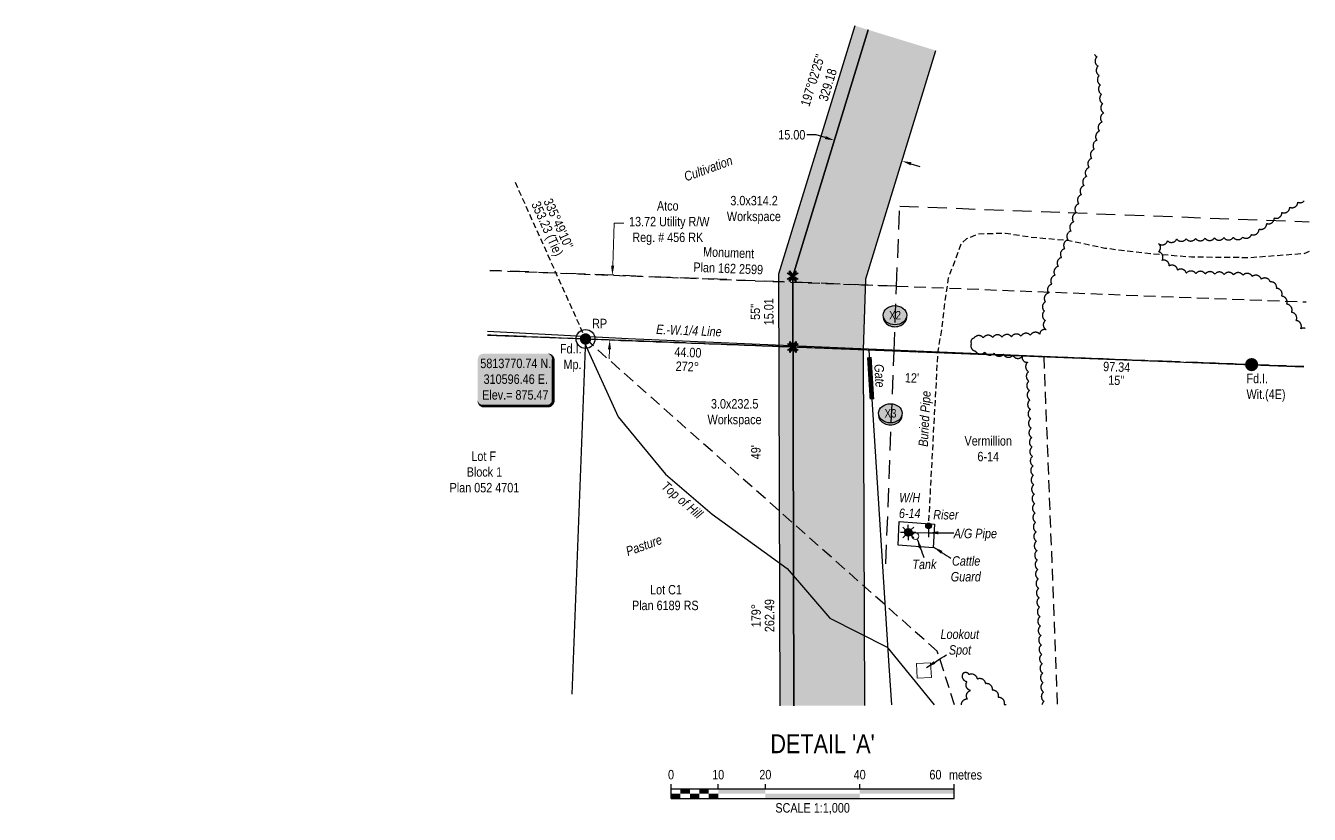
# Model space of a CAD drawing. Extents: x 309252 to 321570, y 5809412 to 5814891.
# Drawn here: x 311153 to 312514, y 5813871 to 5814707 of the extents above; entities that cross this region are included whole.
import ezdxf
from ezdxf.enums import TextEntityAlignment as Align

# ---------------------------------------------------------------- set-up
doc = ezdxf.new("R2010")
doc.units = 0
doc.header["$LTSCALE"] = 5
doc.header["$PDSIZE"] = 0.5
for name, pattern in [('0', [1, 1, 0]), ('foc-ACCESSROAD', [3.75, 2.5, -1.25]), ('foc-FLOWLINE', [3.75, 2.5, -1.25]), ('foc-MONUMENT-BDYS', [6, 4, -2]), ('foc-QUARTERLINE', [33, 25, -3, 2, -3]), ('foc-TIELINE', [1.875, 1.25, -0.625]), ('UG_PIPE', [1.875, 1.25, -0.625])]:
    doc.linetypes.add(name, pattern=pattern)
doc.layers.get('Defpoints').update_dxf_attribs({"color": 9})
for name, color, linetype in [('35', 37, 'Continuous'), ('AS-FENCE', 48, 'foc-FENCE'), ('AS-PIPE-AG', 44, 'Continuous'), ('AS-PIPE-UG', 44, 'UG_PIPE'), ('AS-PIPE-UG-T', 44, 'Continuous'), ('AS-SYMBOL', 7, 'Continuous'), ('DETAIL-T', 7, 'Continuous'), ('F-EZE', 190, 'foc-FLOWLINE'), ('F-WS', 190, 'foc-ACCESSROAD'), ('F-WS-S', 190, 'Continuous'), ('L-BD1', 253, 'Continuous'), ('L-MON', 1, 'Continuous'), ('L-MON-PLAN', 7, 'foc-MONUMENT-BDYS'), ('L-QSEC', 8, 'foc-QUARTERLINE'), ('L-SECLBL', 7, 'Continuous'), ('L-TIE', 7, 'foc-TIELINE'), ('L-TITLEDB', 4, 'Continuous'), ('L-TITLEDB-T', 4, 'Continuous'), ('P-CROSSINGS', 250, 'Continuous'), ('P-PROPOSED', 10, 'Continuous'), ('P-PROPOSED-H', 21, 'Continuous'), ('P-TEMP-H', 41, 'Continuous'), ('P-TEMP_WORKSPACE', 46, 'Continuous'), ('P-TXT', 4, 'Continuous'), ('T-BUSH', 110, '0'), ('T-SLOPE', 48, 'Continuous')]:
    doc.layers.add(name, color=color, linetype=linetype)
for name, color, linetype, lineweight in [('AS-GENERAL', 48, 'Continuous', 18), ('F-EZE-T', 190, 'Continuous', 9), ('P-TEMP-T', 46, 'Continuous', 18), ('T-TEXT', 48, 'Continuous', 18)]:
    doc.layers.add(name, color=color, linetype=linetype, lineweight=lineweight)
doc.styles.add('80', font='ARIALN.TTF', dxfattribs={"height": 10})
doc.styles.add('80CG', font='ARIALN.TTF', dxfattribs={"height": 10})
doc.styles.add('80L', font='ARIALN.TTF', dxfattribs={"height": 10})
doc.styles.add('80LS', font='ARIALNI.TTF', dxfattribs={"height": 10})
doc.styles.add('Crossing', font='ARIALN.TTF', dxfattribs={"height": 10})
doc.styles.add('foc-LtypeFont', font='ARIALN.TTF', dxfattribs={"height": 7.35})
doc.linetypes.add('foc-FENCE', pattern='A,10,-1,["X",foc-LtypeFont,S=0.2,R=0,X=-0.625,Y=-0.75],-1.24', length=12.24)
doc.dimstyles.new('Compass 5 000', dxfattribs={"dimscale": 5, "dimtxt": 9, "dimasz": 2, "dimexe": 0.2, "dimexo": 0.0625, "dimgap": 0.5, "dimtad": 0, "dimtih": 1, "dimtoh": 1, "dimzin": 0, "dimdsep": 46, "dimtxsty": '80CG', "dimcen": 0.1, "dimse1": 1, "dimse2": 1, "dimclrd": 256, "dimclrt": 256, "dimaunit": 1, "dimadec": 4, "dimazin": 0, "dimtfac": 0.06, "dimtofl": 0, "dimtmove": 0, "dimatfit": 1, "dimfxl": 0.2, "dimtolj": 1, "dimtzin": 0, "dimlwd": -1, "dimarcsym": 0})

# ---------------------------------------------------------------- blocks, each defined once
blk = doc.blocks.new('RISER')
h = blk.add_hatch(color=255)
h.dxf.hatch_style = 1
edge = h.paths.add_edge_path()
edge.add_arc((0, 0), 0.7, 0, 360)
blk.add_hatch(color=48).paths.add_polyline_path([(0.58, -0.15), (-0.58, -0.15, 0.774597)])
at = {"color": 48}
blk.add_line((-0.58, -0.15), (0.58, -0.15), dxfattribs=at)
blk.add_circle((0, 0), 0.6, dxfattribs=at)
blk = doc.blocks.new('GAS')
h = blk.add_hatch(color=255)
h.dxf.hatch_style = 1
edge = h.paths.add_edge_path()
edge.add_arc((0, 0), 0.9, 0, 360)
for p, q in [((-0.81, 0), (-1.62, 0)), ((-0.57, 0.57), (-1.14, 1.14)), ((0, 0.81), (0, 1.62)), ((0.57, 0.57), (1.14, 1.14)), ((1.62, 0), (0.81, 0)), ((-0.57, -0.57), (-1.14, -1.14)), ((0, -0.81), (0, -1.62)), ((1.14, -1.14), (0.57, -0.57))]:
    blk.add_line(p, q)
blk.add_circle((0, 0), 0.8)
blk = doc.blocks.new('fdia')
at = {"color": 255, "const_width": 1}
blk.add_lwpolyline([(-0.5, 0, 1), (0.5, 0, 1)], format="xyb", close=True, dxfattribs=at)
blk = doc.blocks.new('Fdiaa')
blk.add_blockref('fdia', (0, 0))
blk = doc.blocks.new('fdib')
at = {"color": 1, "const_width": 1.6}
blk.add_lwpolyline([(-0.4, 0, 1), (0.4, 0, 1)], format="xyb", close=True, dxfattribs=at)
at = {"color": 1}
blk.add_circle((0, 0), 0.8, dxfattribs=at)
blk = doc.blocks.new('Fdibb')
blk.add_blockref('fdib', (0, 0))
blk = doc.blocks.new('fdicc')
for name in ['Fdibb', 'Fdiaa']:
    blk.add_blockref(name, (0, 0))
blk = doc.blocks.new('FDI')
blk.add_blockref('fdicc', (0, 0))
blk = doc.blocks.new('TEMP')
h = blk.add_hatch(color=255)
h.dxf.hatch_style = 1
h.paths.add_polyline_path([(0, 0.25), (-0.67, 1.15), (-0.67, 0.67), (-1.15, 0.67), (-0.25, 0), (-1.15, -0.67), (-0.67, -0.67), (-0.67, -1.15), (0, -0.25), (0.67, -1.15), (0.67, -0.67), (1.15, -0.67), (0.25, 0), (1.15, 0.67), (0.67, 0.67), (0.67, 1.15)])
h.paths.add_polyline_path([(0.57, 0.85), (0.57, 0.57), (0.85, 0.57), (0.08, 0), (0.85, -0.57), (0.57, -0.57), (0.57, -0.85), (0, -0.08), (-0.57, -0.85), (-0.57, -0.57), (-0.85, -0.57), (-0.08, 0), (-0.85, 0.57), (-0.57, 0.57), (-0.57, 0.85), (0, 0.08)], flags=16)
h = blk.add_hatch(color=1)
h.dxf.hatch_style = 1
h.paths.add_polyline_path([(0, 0.08), (-0.57, 0.85), (-0.57, 0.57), (-0.85, 0.57), (-0.08, 0), (-0.85, -0.57), (-0.57, -0.57), (-0.57, -0.85), (0, -0.08), (0.57, -0.85), (0.57, -0.57), (0.85, -0.57), (0.08, 0), (0.85, 0.57), (0.57, 0.57), (0.57, 0.85)])
at = {"color": 1}
for p, q in [((-0.08, 0), (0.08, 0)), ((0, 0.08), (0, -0.08))]:
    blk.add_line(p, q, dxfattribs=at)
at = {"color": 255, "flags": 128}
blk.add_lwpolyline([(-0.25, 0), (-1.15, 0.67), (-0.67, 0.67), (-0.67, 1.15), (0, 0.25), (0.67, 1.15), (0.67, 0.67), (1.15, 0.67), (0.25, 0), (1.15, -0.67), (0.67, -0.67), (0.67, -1.15), (0, -0.25), (-0.67, -1.15), (-0.67, -0.67), (-1.15, -0.67)], close=True, dxfattribs=at)
at = {"color": 1, "flags": 128}
blk.add_lwpolyline([(-0.08, 0), (-0.85, 0.57), (-0.57, 0.57), (-0.57, 0.85), (0, 0.08), (0.57, 0.85), (0.57, 0.57), (0.85, 0.57), (0.08, 0), (0.85, -0.57), (0.57, -0.57), (0.57, -0.85), (0, -0.08), (-0.57, -0.85), (-0.57, -0.57), (-0.85, -0.57)], close=True, dxfattribs=at)
blk = doc.blocks.new('WITFA')
blk.add_hatch(color=255).paths.add_polyline_path([(1.4, 0, 1), (-1.4, 0, 1)])
blk = doc.blocks.new('WITFAA')
blk.add_blockref('WITFA', (0, 0))
blk = doc.blocks.new('WITFB')
at = {"color": 1, "const_width": 1.44}
blk.add_lwpolyline([(-0.36, 0, 1), (0.36, 0, 1)], format="xyb", close=True, dxfattribs=at)
at = {"color": 1}
blk.add_circle((0, 0), 1.2, dxfattribs=at)
blk = doc.blocks.new('WITFBB')
blk.add_blockref('WITFB', (0, 0))
blk = doc.blocks.new('WITFCC')
for name in ['WITFAA', 'WITFBB']:
    blk.add_blockref(name, (0, 0))
blk = doc.blocks.new('WITF')
blk.add_blockref('WITFCC', (0, 0))
blk = doc.blocks.new('*U325')
at = {"color": 0}
for p, q in [((-150, 0), (-150, 15)), ((-100, 10), (-100, 15)), ((-50, 10), (-50, 15)), ((50, 10), (50, 15)), ((150.2, 0), (150.2, 15)), ((-150, 10), (150.2, 10)), ((-150, 0), (150.2, 0))]:
    blk.add_line(p, q, dxfattribs=at)
for points in [[(-150, 5), (-140, 5), (-150, 0), (-140, 0)], [(-140, 10), (-130, 10), (-140, 5), (-130, 5)], [(-130, 5), (-120, 5), (-130, 0), (-120, 0)], [(-120, 10), (-110, 10), (-120, 5), (-110, 5)], [(-110, 5), (-100, 5), (-110, 0), (-100, 0)], [(-100, 10), (-50, 10), (-100, 5), (-50, 5)], [(-50, 5), (50, 5), (-50, 0), (50, 0)], [(50, 10), (150.2, 10), (50, 5), (150.2, 5)]]:
    blk.add_solid(points, dxfattribs=at)
at = {"color": 0, "style": '80'}
blk.add_text('metres', height=10, dxfattribs=at).set_placement((162.2, 20), align=Align.CENTER)
at = {"color": 0, "char_height": 10, "style": '80'}
for s, insert, attachment_point in [('0', (-150, 30.2), 2), ('10', (-100, 30.2), 2), ('20', (-50, 30.2), 2), ('40', (50, 30.2), 2), ('60', (136.7, 30.2), 3), ('SCALE 1:1,000', (0.1, -5), 2)]:
    blk.add_mtext(s, dxfattribs=dict(at, insert=insert, attachment_point=attachment_point))
blk = doc.blocks.new('*D488')
at = {"layer": 'Defpoints', "color": 0, "transparency": 16777216}
for p in [(312010.3, 5814585.2), (312000.3, 5814552.4), (312071.9, 5814530.5)]:
    blk.add_point(p, dxfattribs=at)
at = {"layer": 'P-TXT', "transparency": 16777216}
for p, q in [((311991.2, 5814591), (311981.2, 5814591)), ((312000.8, 5814588.1), (311991.2, 5814591)), ((312091.5, 5814560.3), (312101.1, 5814557.4))]:
    blk.add_line(p, q, dxfattribs=at)
for points in [[(312001.3, 5814589.7), (312000.3, 5814586.5), (312010.3, 5814585.2)], [(312092, 5814561.9), (312091.1, 5814558.7), (312082, 5814563.2)]]:
    blk.add_solid(points, dxfattribs=at)
at = {"layer": 'P-TXT', "transparency": 16777216, "insert": (311965.3, 5814591), "char_height": 10, "attachment_point": 5, "style": '80CG'}
blk.add_mtext('\\A1;15.00', dxfattribs=at)
blk = doc.blocks.new('*D522')
at = {"layer": 'Defpoints', "color": 0, "transparency": 16777216}
for p in [(310864.6, 5814477.3), (310862, 5814408.6), (311772.3, 5814373.6)]:
    blk.add_point(p, dxfattribs=at)
at = {"layer": 'F-EZE-T', "transparency": 16777216}
for p, q in [((311775.4, 5814452.2), (311777.1, 5814497.5)), ((311777.1, 5814497.5), (311787.1, 5814497.5)), ((311771.9, 5814363.6), (311771.6, 5814353.6))]:
    blk.add_line(p, q, dxfattribs=at)
for points in [[(311773.7, 5814452.3), (311777, 5814452.2), (311775, 5814442.2)], [(311770.3, 5814363.6), (311773.6, 5814363.5), (311772.3, 5814373.6)]]:
    blk.add_solid(points, dxfattribs=at)
at = {"layer": 'F-EZE-T', "transparency": 16777216, "insert": (311833.8, 5814497.5), "char_height": 10, "attachment_point": 5, "style": '80CG'}
blk.add_mtext('\\A1;Atco\\P 13.72 Utility R/W\\PReg. # 456 RK', dxfattribs=at)
blk = doc.blocks.new('*U557')
h = blk.add_hatch(color=254)
edge = h.paths.add_edge_path()
edge.add_line((-34, -28.5), (34, -28.5))
edge.add_arc((34, -22.5), 6, 270, 360)
edge.add_line((40, -22.5), (40, 21))
edge.add_arc((34, 21), 6, 0, 90)
edge.add_line((34, 27), (-34, 27))
edge.add_arc((-34, 21), 6, 90, 180)
edge.add_line((-40, 21), (-40, -22.5))
edge.add_arc((-34, -22.5), 6, 180, 270)
at = {"color": 1, "flags": 128}
blk.add_lwpolyline([(-34, -28.5, 3, 3, 0), (34, -28.5, 3, 3, 0.414214), (40, -22.5, 3, 3, 0), (40, 21, 3, 0, 0.414214), (34, 27, 0, 0, 0), (-34, 27, 0, 0, 0.414214), (-40, 21, 0, 0, 0), (-40, -22.5, 0, 3, 0.414214)], format="xyseb", close=True, dxfattribs=at)
blk.add_lwpolyline([(-17.7, 0, 0, 10, 0), (0, 0, 5, 5, 0)], format="xyseb", dxfattribs=at)
at = {"color": 1, "style": '80'}
blk.add_attdef('ENTER_TEXT_001', (-36, -5), '', height=10, dxfattribs=at)
blk = doc.blocks.new('*U558')
at = {"layer": '35', "color": 3}
blk.add_circle((0, 0), 10, dxfattribs=at)
at = {"layer": '35', "color": 3, "style": '80'}
blk.add_attdef('RP_001', (7, 11.4), '', height=10, dxfattribs=at)
blk = doc.blocks.new('xing2')
h = blk.add_hatch(color=50)
h.dxf.hatch_style = 1
edge = h.paths.add_edge_path()
edge.add_ellipse((0, 0), major_axis=(-12.5, 0), ratio=0.816297, start_angle=0, end_angle=360)
h = blk.add_hatch(color=250)
h.dxf.hatch_style = 1
edge = h.paths.add_edge_path()
edge.add_ellipse((0, -2), major_axis=(-12.5, 0), ratio=0.816297, start_angle=0, end_angle=180)
edge.add_line((12.5, -2), (12.5, 0))
edge.add_ellipse((0, 0), major_axis=(-12.5, 0), ratio=0.816297, start_angle=0, end_angle=180, ccw=False)
edge.add_line((-12.5, 0), (-12.5, -2))
at = {"color": 250}
blk.add_ellipse((0, 0), major_axis=(-12.5, 0), ratio=0.816297, dxfattribs=at)
blk.add_ellipse((0, -2), major_axis=(-12.5, 0), ratio=0.816297, start_param=0, end_param=3.141593, dxfattribs=at)
at = {"color": 250, "style": 'Crossing'}
blk.add_attdef('CROSSING', text='', height=9, dxfattribs=at).set_placement((0.1, 0), align=Align.MIDDLE_CENTER)
at = {"color": 250, "style": 'Crossing', "flags": 1}
for tag, p in [('OWNER', (0.1, -12.5)), ('DESCRIPTION', (0.1, -25.8)), ('LOCATION', (0.1, -39.3)), ('DWG_REF', (0.1, -52.8))]:
    blk.add_attdef(tag, text='', height=9, dxfattribs=at).set_placement(p, align=Align.MIDDLE_CENTER)

msp = doc.modelspace()

# ---------------------------------------------------------------- hatches: boundary and pattern name
at = {"layer": 'P-PROPOSED-H'}
h = msp.add_hatch(color=256, dxfattribs=at)
h.dxf.hatch_style = 1
h.paths.add_polyline_path([(311967.537, 5813985.687), (312042.529, 5813985.907), (312041.424, 5814363.211), (312043.724, 5814438.171), (312117.787, 5814680.405), (312046.252, 5814702.331), (311966.202, 5814441.154)])
at = {"layer": 'P-TEMP-H'}
h = msp.add_hatch(color=256, dxfattribs=at)
h.dxf.hatch_style = 1
h.paths.add_polyline_path([(312046.252, 5814702.331), (312031.912, 5814706.726), (311951.196, 5814443.38), (311952.538, 5813985.643), (311967.537, 5813985.687), (311966.202, 5814441.154)])

# ---------------------------------------------------------------- linework, layer by layer
at = {"layer": 'AS-FENCE', "flags": 128}
for points in [[(312272.476, 5814354.132), (312046.566, 5814363.637), (311791.746, 5814374.717), (311642.76, 5814382.494)], [(312046.806, 5814363.187), (312050.266, 5814310.707), (312068.041, 5814027.952), (312071.083, 5813986.518)]]:
    msp.add_lwpolyline(points, dxfattribs=at)
at = {"layer": 'AS-FENCE', "const_width": 5, "flags": 128}
msp.add_lwpolyline([(312047.456, 5814355.247), (312050.216, 5814310.617)], dxfattribs=at)
at = {"layer": 'AS-FENCE', "flags": 128}
msp.add_lwpolyline([(312079.116, 5814181.127), (312116.596, 5814178.207), (312115.296, 5814153.137), (312078.146, 5814155.872)], close=True, dxfattribs=at)
at = {"layer": 'AS-GENERAL', "flags": 128}
msp.add_lwpolyline([(312097.441, 5814030.457), (312112.266, 5814031.267), (312113.401, 5814015.522), (312098.331, 5814014.787)], close=True, dxfattribs=at)
at = {"layer": 'AS-GENERAL'}
msp.add_circle((312096.261, 5814165.617), 3.506, dxfattribs=at)
at = {"layer": 'AS-PIPE-AG', "flags": 128}
for points in [[(312110.231, 5814176.417), (312110.076, 5814164.577)], [(312088.761, 5814169.457), (312110.551, 5814169.097)]]:
    msp.add_lwpolyline(points, dxfattribs=at)
at = {"layer": 'AS-PIPE-UG', "flags": 128}
msp.add_lwpolyline([(312513.737, 5814467.24), (312507.851, 5814464.947), (312450.826, 5814460.667), (312388.991, 5814461.312), (312345.466, 5814464.757), (312297.171, 5814470.607), (312257.621, 5814478.922), (312218.721, 5814482.237), (312191.876, 5814486.492), (312163.171, 5814485.832), (312150.336, 5814480.602), (312144.811, 5814475.707), (312131.071, 5814438.877), (312126.661, 5814409.172), (312124.141, 5814386.007), (312119.921, 5814361.512), (312110.006, 5814176.882)], dxfattribs=at)
at = {"layer": 'F-EZE', "flags": 128}
for points in [[(311645.254, 5814447.179), (312510.599, 5814413.812)], [(312507.956, 5814345.27), (311642.609, 5814378.598)]]:
    msp.add_lwpolyline(points, dxfattribs=at)
at = {"layer": 'F-WS'}
for points in [[(311746.601, 5814374.557), (312232.425, 5814355.86), (312246.694, 5813987.033)], [(312137.79, 5813986.714), (312119.489, 5814043.485), (311746.615, 5814374.616)]]:
    msp.add_lwpolyline(points, dxfattribs=at)
at = {"layer": 'L-MON-PLAN'}
msp.add_lwpolyline([(312064.967, 5814136.284), (312073.691, 5814361.969), (312076.34, 5814430.503), (312079.622, 5814515.422), (312258.253, 5814508.548), (312318.696, 5814506.222), (312513.873, 5814498.71)], dxfattribs=at)
at = {"layer": 'L-MON-PLAN', "flags": 128}
msp.add_lwpolyline([(312076.34, 5814430.503), (311645.254, 5814447.179)], dxfattribs=at)
at = {"layer": 'L-QSEC', "flags": 128}
msp.add_lwpolyline([(312507.952, 5814345.146), (311642.609, 5814378.598)], dxfattribs=at)
at = {"layer": 'L-TIE', "flags": 128}
msp.add_lwpolyline([(311671.895, 5814540.942), (311746.601, 5814374.557)], dxfattribs=at)
at = {"layer": 'L-TITLEDB', "flags": 128}
for points in [[(311642.609, 5814378.598), (311746.601, 5814374.557), (311732.104, 5813997.853)], [(311745.161, 5814374.617), (312507.951, 5814345.141)]]:
    msp.add_lwpolyline(points, dxfattribs=at)
at = {"layer": 'P-PROPOSED', "flags": 128}
for points in [[(312046.252, 5814702.331), (311966.202, 5814441.154), (311967.537, 5813985.687)], [(312042.529, 5813985.907), (312041.424, 5814363.211), (312043.724, 5814438.171), (312117.787, 5814680.405)]]:
    msp.add_lwpolyline(points, dxfattribs=at)
at = {"layer": 'P-TEMP_WORKSPACE', "flags": 128}
msp.add_lwpolyline([(311967.537, 5813985.687), (311966.202, 5814441.154), (312046.252, 5814702.331)], dxfattribs=at)
at = {"layer": 'T-BUSH', "flags": 128}
for points in [[(312286.246, 5814676.163, 0.14573256), (312288.729, 5814673.719, 0.52056705), (312289.953, 5814663.795, 0.52056705), (312291.177, 5814653.872, 0.52056705), (312292.401, 5814643.948, 0.52056705), (312293.625, 5814634.024, 0.52056705), (312294.85, 5814624.1, 0.52056705), (312296.074, 5814614.176, 0.52056705), (312294.167, 5814604.479, 0.52056705), (312291.426, 5814594.863, 0.52056705), (312288.685, 5814585.247, 0.52056705), (312285.943, 5814575.631, 0.52056705), (312283.202, 5814566.016, 0.52056705), (312280.46, 5814556.4, 0.52056705), (312277.719, 5814546.784, 0.52056705), (312274.978, 5814537.168, 0.52056705), (312272.236, 5814527.552, 0.52056705), (312269.495, 5814517.936, 0.52056705), (312266.753, 5814508.32, 0.52056705), (312264.012, 5814498.704, 0.52056705), (312261.27, 5814489.088, 0.52056705), (312257.952, 5814479.659, 0.52056705), (312254.53, 5814470.264, 0.52056705), (312251.109, 5814460.868, 0.52056705), (312247.688, 5814451.472, 0.52056705), (312244.267, 5814442.077, 0.52056705), (312240.845, 5814432.681, 0.52056705), (312237.424, 5814423.286, 0.52056705), (312234.003, 5814413.89, 0.52056705), (312233.044, 5814404.181, 0.52056705), (312233.999, 5814394.227, 0.52056705), (312234.953, 5814384.274, 0.52056705), (312228.069, 5814379.575, 0.52056705), (312218.123, 5814378.54, 0.52056705), (312208.178, 5814377.504, 0.52056705), (312198.199, 5814376.939, 0.52056705), (312188.208, 5814376.542, 0.52056705), (312178.217, 5814376.144, 0.52056705), (312168.225, 5814375.746, 0.52056705), (312158.234, 5814375.349, 0.52056705), (312155.642, 5814369.461, 0.52056705), (312159.886, 5814361.77, 0.52056705), (312169.818, 5814360.62, 0.52056705), (312179.751, 5814359.469, 0.52056705), (312189.684, 5814358.319, 0.52056705), (312199.616, 5814357.169, 0.52056705), (312209.549, 5814356.019, 0.52056705), (312215.261, 5814349.851, 0.52056705), (312216.238, 5814339.903, 0.52056705), (312216.706, 5814329.915, 0.52056705), (312217.174, 5814319.926, 0.52056705), (312217.641, 5814309.938, 0.52056705), (312218.109, 5814299.95, 0.52056705), (312218.577, 5814289.962, 0.52056705), (312219.045, 5814279.974, 0.52056705), (312219.513, 5814269.986, 0.52056705), (312219.981, 5814259.998, 0.52056705), (312220.449, 5814250.01, 0.52056705), (312220.917, 5814240.021, 0.52056705), (312221.385, 5814230.033, 0.52056705), (312221.853, 5814220.045, 0.52056705), (312222.321, 5814210.057, 0.52056705), (312222.788, 5814200.069, 0.52056705), (312223.256, 5814190.081, 0.52056705), (312223.724, 5814180.093, 0.52056705), (312224.192, 5814170.104, 0.52056705), (312224.66, 5814160.116, 0.52056705), (312225.128, 5814150.128, 0.52056705), (312225.596, 5814140.14, 0.52056705), (312226.064, 5814130.152, 0.52056705), (312226.532, 5814120.164, 0.52056705), (312227, 5814110.176, 0.52056705), (312227.468, 5814100.188, 0.52056705), (312227.935, 5814090.199, 0.52056705), (312228.403, 5814080.211, 0.52056705), (312228.871, 5814070.223, 0.52056705), (312229.339, 5814060.235, 0.52056705), (312229.807, 5814050.247, 0.52056705), (312230.275, 5814040.259, 0.52056705), (312230.743, 5814030.271, 0.52056705), (312231.211, 5814020.282, 0.52056705), (312231.679, 5814010.294, 0.52056705), (312232.147, 5814000.306, 0.52056705), (312232.615, 5813990.318, 0.16785455), (312230.429, 5813986.985)], [(312509.515, 5814385.686, 0.19905205), (312504.857, 5814385.394, 0.52056705), (312499.92, 5814394.081, 0.52056705), (312495.062, 5814402.82, 0.52056705), (312489.944, 5814411.405, 0.52056705), (312484.562, 5814419.832, 0.52056705), (312479.18, 5814428.259, 0.52056705), (312472.498, 5814434.983, 0.52056705), (312462.95, 5814437.952, 0.52056705), (312453.402, 5814440.921, 0.52056705), (312443.555, 5814442.131, 0.52056705), (312433.562, 5814442.475, 0.52056705), (312423.569, 5814442.82, 0.52056705), (312413.576, 5814443.164, 0.52056705), (312403.583, 5814443.508, 0.52056705), (312393.589, 5814443.853, 0.52056705), (312383.596, 5814444.197, 0.52056705), (312374.355, 5814447.649, 0.52056705), (312365.36, 5814452.015, 0.52056705), (312357.811, 5814457.882, 0.52056705), (312353.913, 5814467.09, 0.52056705), (312354.052, 5814475.62, 0.52056705), (312363.61, 5814478.559, 0.52056705), (312373.331, 5814480.54, 0.52056705), (312383.325, 5814480.836, 0.52056705), (312393.32, 5814481.131, 0.52056705), (312403.315, 5814481.427, 0.52056705), (312413.309, 5814481.723, 0.52056705), (312423.304, 5814482.019, 0.52056705), (312433.299, 5814482.315, 0.52056705), (312443.293, 5814482.611, 0.52056705), (312452.502, 5814485.214, 0.52056705), (312460.595, 5814491.086, 0.52056705), (312468.689, 5814496.957, 0.52056705), (312476.782, 5814502.829, 0.52056705), (312484.876, 5814508.7, 0.52056705), (312493.236, 5814514.18, 0.52056705), (312501.689, 5814519.52, 0.30493577), (312508.371, 5814520.843)], [(312145.139, 5813986.735, -0.43514942), (312151.432, 5813992.971, -0.52056705), (312154.737, 5814001.849, -0.52056705), (312150.919, 5814011.09, -0.52056705), (312147.1, 5814020.331, -0.52056705), (312152.907, 5814018.905, -0.52056705), (312161.708, 5814014.158, -0.52056705), (312170.509, 5814009.412, -0.52056705), (312177.526, 5814002.492, -0.52056705), (312183.904, 5813994.791, -0.52056705), (312190.282, 5813987.09, -0.09009511), (312192.453, 5813986.874, -0.09009511)]]:
    msp.add_lwpolyline(points, format="xyb", dxfattribs=at)
at = {"layer": 'T-SLOPE', "flags": 128}
msp.add_lwpolyline([(311745.561, 5814370.467), (311781.151, 5814292.177), (311831.476, 5814231.277), (311880.931, 5814188.782), (311960.421, 5814131.092), (312005.571, 5814078.647), (312066.521, 5814047.702), (312116.104, 5813986.65)], dxfattribs=at)

# ---------------------------------------------------------------- block references
at = {"layer": '35'}
msp.add_blockref('*U558', (311746.601, 5814374.557), dxfattribs=at).add_auto_attribs({'RP_001': 'RP'})
at = {"layer": 'AS-SYMBOL', "xscale": 4.999542700000032, "yscale": 4.999542700000032, "zscale": 4.999542700000032}
msp.add_blockref('RISER', (312110.231, 5814176.417), dxfattribs=at)
at = {"layer": 'DETAIL-T'}
ref = msp.add_blockref('*U557', (311672.381, 5814331.92), dxfattribs=at)
ref.add_attrib('ENTER_TEXT_001', '5813770.74 N.', (311635.062, 5814343.693), dxfattribs={"layer": '0', "color": 1, "height": 10, "style": '80'})
ref.add_attrib('ENTER_TEXT_002', '310596.46 E.', (311638.562, 5814326.985), dxfattribs={"layer": '0', "color": 1, "height": 10, "style": '80'})
ref.add_attrib('ENTER_TEXT_003', 'Elev.= 875.47', (311637.006, 5814310.277), dxfattribs={"layer": '0', "color": 1, "height": 10, "style": '80'})
at = {"layer": 'F-WS-S', "xscale": 4.999542700000032, "yscale": 4.999542700000032, "zscale": 4.999542700000032}
msp.add_blockref('GAS', (312088.761, 5814169.457), dxfattribs=at)
at = {"layer": 'L-MON'}
for name, p, xscale, yscale, zscale in [('TEMP', (311966.202, 5814441.154), 4.999542700000003, 4.999542700000003, 4.999542700000003), ('FDI', (311746.601, 5814374.557), 4.999542700000003, 4.999542700000003, 4.999542700000003), ('WITF', (312452.731, 5814347.382), 4.999542700000032, 4.999542700000032, 4.999542700000032)]:
    msp.add_blockref(name, p, dxfattribs=dict(at, xscale=xscale, yscale=yscale, zscale=zscale))
at = {"layer": 'L-MON', "color": 3, "xscale": 4.999542700000003, "yscale": 4.999542700000003, "zscale": 4.999542700000003}
msp.add_blockref('TEMP', (311966.422, 5814365.985), dxfattribs=at)
at = {"layer": 'L-SECLBL', "xscale": 0.99990854, "yscale": 0.99990854, "zscale": 0.99990854}
msp.add_blockref('*U325', (311987.223, 5813887.445), dxfattribs=at)
at = {"layer": 'P-CROSSINGS'}
for p, values in [((312074.618, 5814399.76), {'CROSSING': 'X2'}), ((312069.77, 5814295.731), {'CROSSING': 'X3'})]:
    msp.add_blockref('xing2', p, dxfattribs=at).add_auto_attribs(values)

# ---------------------------------------------------------------- texts
at = {"layer": 'AS-PIPE-UG-T', "insert": (312099.349, 5814258.812), "char_height": 9.99909, "attachment_point": 1, "rotation": 86.926055, "style": '80L'}
msp.add_mtext_dynamic_manual_height_columns('\\pi1.8903;{\\fArial Narrow|b0|i1|c0|p34;Buried Pipe}', width=62.21327, gutter_width=50, heights=[0], dxfattribs=at)
at = {"layer": 'DETAIL-T', "color": 3, "insert": (311997.881, 5813945.388), "char_height": 19.9982, "width": 223.83755, "attachment_point": 5, "style": '80CG'}
msp.add_mtext("DETAIL 'A'", dxfattribs=at)
at = {"layer": 'F-WS-S', "char_height": 9.99909, "attachment_point": 1, "style": '80L'}
for s, width, insert in [('\\pi0.079545;Vermillion\\P\\pi13.816;6-14', 49.58158, (312148.251, 5814271.539)), ('\\pi0.83883;{\\fArial Narrow|b0|i1|c0|p34;W/H\\P\\pi0.52849;6-14}', 22.87626, (312078.286, 5814211.384))]:
    msp.add_mtext_dynamic_manual_height_columns(s, width=width, gutter_width=50, heights=[0], dxfattribs=dict(at, insert=insert))
at = {"layer": 'L-BD1', "style": '80L'}
for s, height, rotation, p in [('353.23 (Tie)', 9.99909, 294.18, (311704.977, 5814490.995)), ("335°49'10''", 9.99909, 294.18, (311717.976, 5814496.831)), ("55''", 9.9991, 90.1679, (311926.61, 5814403.378)), ('15.01', 9.9991, 90.1679, (311940.859, 5814403.42)), ('44.00', 9.9991, 357.7669, (311855.135, 5814360.385)), ('272°', 9.9991, 357.7669, (311854.551, 5814345.398)), ("12'", 9.9991, 357.7669, (312092.633, 5814333.334)), ('97.34', 9.9991, 357.8224, (312309.663, 5814344.965)), ('15"', 9.9991, 357.8224, (312309.121, 5814330.727)), ("49'", 9.9991, 90.1679, (311927.127, 5814254.501)), ('262.49', 9.9991, 90.1679, (311941.641, 5814081.287)), ('179°', 9.9991, 90.1679, (311927.392, 5814081.245))]:
    msp.add_text(s, height=height, rotation=rotation, dxfattribs=at).set_placement(p, align=Align.MIDDLE)
at = {"layer": 'L-BD1', "insert": (311982.619, 5814650.36), "char_height": 9.99909, "width": 51.25657, "attachment_point": 2, "rotation": 72.922414, "style": '80L'}
msp.add_mtext("197°02'25''\\P329.18", dxfattribs=at)
at = {"layer": 'L-MON', "attachment_point": 1, "style": '80L'}
for s, insert, char_height in [('\\pi7.0908;Fd.I.\\P\\pi10.808;Mp.', (311712.425, 5814369.236), 9.99909), ('Fd.I.\\PWit.(4E)', (312447.28, 5814337.703), 9.9991)]:
    msp.add_mtext_dynamic_manual_height_columns(s, width=28.0711, gutter_width=50, heights=[0], dxfattribs=dict(at, insert=insert, char_height=char_height))
at = {"layer": 'L-MON-PLAN', "insert": (311861.322, 5814472.49), "char_height": 9.99909, "attachment_point": 1, "rotation": 357.796093, "style": '80L'}
msp.add_mtext_dynamic_manual_height_columns('\\pi10.138;Monument\\P\\pi0.49329;Plan 162 2599', width=73.47653, gutter_width=50, heights=[0], dxfattribs=at)
at = {"layer": 'L-QSEC', "insert": (311821.722, 5814389.834), "char_height": 9.99909, "attachment_point": 1, "rotation": 357.803613, "style": '80L'}
msp.add_mtext_dynamic_manual_height_columns('{\\fArial Narrow|b0|i1|c0|p34;E.-W.1/4 Line}', width=69.22005, gutter_width=50, heights=[0], dxfattribs=at)
at = {"layer": 'L-TITLEDB-T', "char_height": 9.99909, "attachment_point": 1, "style": '80L'}
for s, insert in [('\\pi64.04;Lot F\\P\\pi59.133;Block 1\\P\\pi40.99;Plan 052 4701', (311561.529, 5814255.263)), ('\\pi61.029;Lot C1\\P\\pi41.829;Plan 6189 RS', (311753.993, 5814113.751))]:
    msp.add_mtext_dynamic_manual_height_columns(s, width=152.86655, gutter_width=50, heights=[0], dxfattribs=dict(at, insert=insert))
at = {"layer": 'T-SLOPE', "insert": (311832.793, 5814224.483), "char_height": 9.99909, "attachment_point": 1, "rotation": 319.328653, "style": '80L'}
msp.add_mtext_dynamic_manual_height_columns('{\\fArial Narrow|b0|i1|c0|p34;Top of Hill}', width=54.72501, gutter_width=50, heights=[0], dxfattribs=at)
at = {"layer": 'T-TEXT', "style": '80LS'}
for s, height, p in [('Cultivation', 9.99909, (311876.695, 5814555.348)), ('Pasture', 9.9991, (311808.469, 5814155.706))]:
    msp.add_text(s, height=height, rotation=20, dxfattribs=at).set_placement(p, align=Align.MIDDLE_CENTER)
at = {"layer": 'T-TEXT', "insert": (312062.644, 5814348.203), "char_height": 9.99909, "attachment_point": 1, "rotation": 273.538768, "style": '80L'}
msp.add_mtext_dynamic_manual_height_columns('{\\fArial Narrow|b0|i1|c0|p34;Gate}', width=24.65662, gutter_width=50, heights=[0], dxfattribs=at)
at = {"layer": 'T-TEXT', "char_height": 9.99909, "attachment_point": 1, "style": '80L'}
for s, width, insert in [('\\pi0.3275;{\\fArial Narrow|b0|i1|c0|p34;Riser}', 27.82169, (312114.879, 5814193.217)), ('\\pi2.1965;{\\fArial Narrow|b0|i1|c0|p34;A/G Pipe}', 49.95499, (312134.704, 5814173.332)), ('\\pi0.76395;{\\fArial Narrow|b0|i1|c0|p34;Tank}', 26.17776, (312092.287, 5814140.61)), ('\\pi-1.2106;{\\fArial Narrow|b0|i1|c0|p34;Cattle\\P\\pi-2.5543;Guard}', 26.17776, (312136.357, 5814144.211)), ('\\pi0.24286;{\\fArial Narrow|b0|i1|c0|p34;Lookout\\P\\pi9.0586;Spot}', 41.31419, (312122.702, 5814066.551))]:
    msp.add_mtext_dynamic_manual_height_columns(s, width=width, gutter_width=50, heights=[0], dxfattribs=dict(at, insert=insert))

# ---------------------------------------------------------------- dimensions: what is measured, and where the dimension line sits
at = {"layer": 'F-EZE-T'}
dim = msp.add_linear_dim(base=(311772.323, 5814373.567), p1=(310864.621, 5814477.28), p2=(310861.977, 5814408.601), angle=267.796093, text='Atco\\P 13.72 Utility R/W\\PReg. # 456 RK', dimstyle='Compass 5 000', dxfattribs=at)
dim.commit()
dim.dimension.update_dxf_attribs({"geometry": '*D522', "text_midpoint": (311833.786, 5814497.456), "dimtype": 161})

# ---------------------------------------------------------------- leaders
at = {"layer": 'T-TEXT', "path_type": 1}
for points in [[(312098.218, 5814162.376), (312105.286, 5814142.708)], [(312110.551, 5814169.097), (312137.182, 5814169.097)], [(312115.679, 5814153.927), (312133.973, 5814142.016)], [(312108.162, 5814026.26), (312129.091, 5814039.69)]]:
    msp.add_leader(points, dimstyle='Compass 5 000', override={"dimgap": 0.5, "dimtad": 0}, dxfattribs=at)

# ---------------------------------------------------------------- next in the draw order: texts
at = {"layer": 'P-TEMP-T', "char_height": 9.99909, "attachment_point": 1, "style": '80L', "bg_fill": 2}
for s, insert in [('\\pi3.821;3.0x314.2\\P\\pi0.13104;Workspace', (311896.301, 5814526.215)), ('\\pi3.7562;3.0x232.5\\P\\pi0.13104;Workspace', (311875.816, 5814310.805))]:
    msp.add_mtext_dynamic_manual_height_columns(s, width=56.90082, gutter_width=50, heights=[0], dxfattribs=dict(at, insert=insert))

# ---------------------------------------------------------------- next in the draw order: linework, layer by layer
at = {"layer": 'P-TEMP_WORKSPACE', "flags": 128}
msp.add_lwpolyline([(312031.912, 5814706.726), (311951.196, 5814443.38), (311952.538, 5813985.643)], dxfattribs=at)

# ---------------------------------------------------------------- next in the draw order: dimensions: what is measured, and where the dimension line sits
at = {"layer": 'P-TXT', "color": 6}
dim = msp.add_linear_dim(base=(312010.345, 5814585.178), p1=(312071.941, 5814530.46), p2=(312000.304, 5814552.417), angle=162.959813, text='15.00', dimstyle='Compass 5 000', dxfattribs=at)
dim.commit()
dim.dimension.update_dxf_attribs({"geometry": '*D488', "text_midpoint": (311965.285, 5814591.039), "dimtype": 161})

doc.saveas('drawing.dxf')
